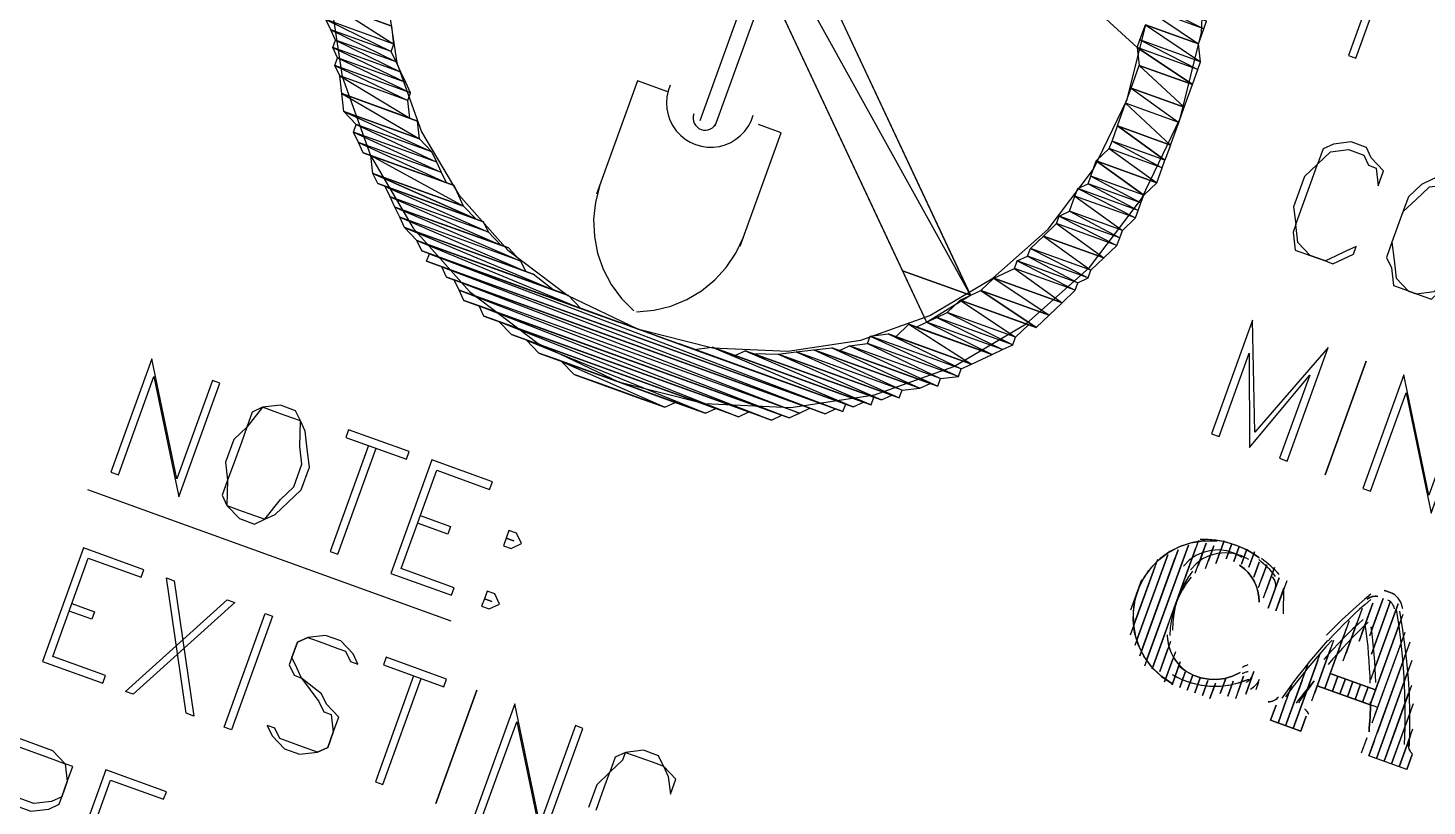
# Model space of a CAD drawing. Header units: feet. Extents: x 2484883 to 2491360, y 414166 to 419420.
# Drawn here: x 2484984.3 to 2485180.9, y 416231.9 to 416341.3 of the extents above; entities that cross this region are included whole.
import ezdxf

# ---------------------------------------------------------------- set-up
doc = ezdxf.new("R2010")
doc.units = ezdxf.units.FT
doc.layers.add('SITE_BASE', color=8, linetype='Continuous')

msp = doc.modelspace()

# ---------------------------------------------------------------- linework, layer by layer
at = {"layer": 'SITE_BASE'}
for p, q in [((2484992.61, 416276.45), (2485043.67, 416257.99)), ((2485146.87, 416263.98), (2485148.79, 416269.3)), ((2485143, 416266.58), (2485139.15, 416255.95)), ((2485140.89, 416254.11), (2485145.51, 416266.88)), ((2485156.91, 416265.16), (2485157.3, 416266.22)), ((2485158.95, 416260.81), (2485160.11, 416264.01)), ((2485139.24, 416259.52), (2485140.78, 416263.78)), ((2485160.69, 416258.98), (2485160.78, 416262.56)), ((2485167.67, 416251.65), (2485169.97, 416258.03)), ((2485169.5, 416253.39), (2485171.42, 416258.71)), ((2485169.88, 416254.46), (2485171.81, 416259.77)), ((2485172.98, 416249.73), (2485176.45, 416259.3)), ((2485144.17, 416256.53), (2485142.25, 416251.22)), ((2485169.11, 416252.33), (2485171.04, 416257.65)), ((2485173.57, 416244.7), (2485177.8, 416256.4)), ((2485173.19, 416243.64), (2485177.42, 416255.34)), ((2485178.48, 416254.96), (2485173.87, 416242.19)), ((2485173.78, 416238.61), (2485178.78, 416252.44)), ((2485145.83, 416251.13), (2485145.06, 416249)), ((2485164.09, 416251.74), (2485161.01, 416243.23)), ((2485152.21, 416248.82), (2485151.82, 416247.75)), ((2485156.85, 416248.34), (2485157.23, 416249.41)), ((2485159.95, 416243.61), (2485161.87, 416248.93)), ((2485173.96, 416245.77), (2485165.45, 416248.84)), ((2485178.69, 416248.87), (2485174.84, 416238.23)), ((2485175.91, 416237.85), (2485178.98, 416246.36)), ((2485163.14, 416242.46), (2485158.89, 416244)), ((2485172.42, 416241.51), (2485171.65, 416239.38)), ((2485178.03, 416237.08), (2485172.71, 416239))]:
    msp.add_line(p, q, dxfattribs=at)
for points in [[(2485074.63, 416393.54), (2485116.74, 416303.74), (2485107.17, 416307.2), (2485110.56, 416299.96), (2485116.74, 416303.74), (2485065.06, 416397), (2485110.56, 416299.96), (2485116.74, 416303.74), (2485071.92, 416399.33)], [(2485065.06, 416397), (2485107.17, 416307.2), (2485116.74, 416303.74), (2485065.06, 416397)], [(2485080.84, 416327.54), (2485098.15, 416375.41), (2485099.69, 416379.67)], [(2485078.72, 416328.31), (2485096.02, 416376.18), (2485098.15, 416375.41)], [(2485109.85, 416371.18), (2485141.2, 416351.43), (2485150.39, 416346.9), (2485141.88, 416349.98), (2485149.62, 416344.77), (2485141.11, 416347.85), (2485149.23, 416343.71), (2485141.79, 416346.4), (2485149.91, 416342.26), (2485141.4, 416345.34), (2485149.53, 416341.2), (2485141.02, 416344.28), (2485148.76, 416339.07), (2485141.31, 416341.76), (2485149.05, 416336.56), (2485140.54, 416339.64), (2485148.67, 416335.5), (2485140.16, 416338.57), (2485107.63, 416368.37)], [(2485146.17, 416328.58), (2485149.21, 416340.69), (2485149.77, 416352.79)], [(2485183.04, 416350.73), (2485175.6, 416353.42), (2485169.83, 416337.47), (2485170.89, 416337.08), (2485176.28, 416351.97), (2485182.66, 416349.67), (2485183.04, 416350.73)], [(2485034.53, 416346.71), (2485036.08, 416336.44), (2485039.55, 416326.73), (2485044.8, 416317.86), (2485051.7, 416310.1), (2485060.12, 416303.72), (2485069.93, 416299.02), (2485080.48, 416296.36), (2485091.03, 416295.88), (2485101.3, 416297.43), (2485111.01, 416300.9), (2485119.88, 416306.14), (2485127.64, 416313.04), (2485134.01, 416321.46), (2485138.72, 416331.27)], [(2485035.4, 416341.57), (2485025.82, 416345.03), (2485026.89, 416344.65), (2485035.4, 416341.57), (2485025.82, 416345.03), (2485035.4, 416341.57), (2485026.89, 416344.65), (2485035.69, 416339.06), (2485035.4, 416341.57)], [(2485026.89, 416344.65), (2485035.69, 416339.06), (2485026.12, 416342.52), (2485026.89, 416344.65)], [(2485026.62, 416346.29), (2485028.4, 416334.51), (2485032.38, 416323.37), (2485038.4, 416313.19), (2485046.32, 416304.28), (2485055.98, 416296.97), (2485067.24, 416291.57), (2485079.34, 416288.52), (2485091.45, 416287.97), (2485103.23, 416289.75), (2485114.37, 416293.73), (2485124.55, 416299.75), (2485133.45, 416307.66), (2485140.77, 416317.32), (2485146.17, 416328.58)], [(2485141.4, 416345.34), (2485149.53, 416341.2), (2485149.91, 416342.26)], [(2485035.69, 416339.06), (2485026.12, 416342.52), (2485035.31, 416337.99), (2485035.69, 416339.06)], [(2485026.12, 416342.52), (2485035.31, 416337.99), (2485026.8, 416341.07), (2485026.12, 416342.52)], [(2485141.02, 416344.28), (2485148.76, 416339.07), (2485149.53, 416341.2), (2485141.02, 416344.28)], [(2485035.31, 416337.99), (2485026.8, 416341.07), (2485035.99, 416336.55), (2485035.31, 416337.99)], [(2485026.8, 416341.07), (2485035.99, 416336.55), (2485027.48, 416339.62), (2485026.8, 416341.07)], [(2485138.72, 416331.27), (2485141.38, 416341.83)], [(2485140.16, 416338.57), (2485140.45, 416336.06), (2485147.9, 416333.37), (2485140.16, 416338.57), (2485147.9, 416333.37), (2485148.67, 416335.5), (2485140.16, 416338.57), (2485140.54, 416339.64), (2485148.67, 416335.5), (2485149.05, 416336.56), (2485140.54, 416339.64), (2485141.31, 416341.76), (2485149.05, 416336.56), (2485148.76, 416339.07), (2485141.31, 416341.76), (2485148.76, 416339.07), (2485141.31, 416341.76), (2485148.76, 416339.07), (2485141.31, 416341.76)], [(2485027.48, 416339.62), (2485036.67, 416335.1), (2485027.09, 416338.56), (2485027.48, 416339.62)], [(2485036.67, 416335.1), (2485027.09, 416338.56), (2485037.35, 416333.65), (2485036.67, 416335.1)], [(2485027.09, 416338.56), (2485037.35, 416333.65), (2485027.77, 416337.11), (2485027.09, 416338.56)], [(2485035.99, 416336.55), (2485027.48, 416339.62), (2485036.67, 416335.1), (2485035.99, 416336.55)], [(2485027.77, 416337.11), (2485038.02, 416332.2), (2485027.39, 416336.05), (2485027.77, 416337.11)], [(2485037.35, 416333.65), (2485027.77, 416337.11), (2485038.02, 416332.2), (2485037.35, 416333.65)], [(2485038.02, 416332.2), (2485027.39, 416336.05), (2485037.64, 416331.14), (2485038.02, 416332.2)], [(2485027.39, 416336.05), (2485037.64, 416331.14), (2485028.07, 416334.6), (2485027.39, 416336.05)], [(2485037.64, 416331.14), (2485028.07, 416334.6), (2485037.93, 416328.62), (2485037.64, 416331.14)], [(2485028.07, 416334.6), (2485037.93, 416328.62), (2485028.36, 416332.09), (2485028.07, 416334.6)], [(2485140.45, 416336.06), (2485146.75, 416330.18), (2485139.3, 416332.87), (2485140.45, 416336.06)], [(2485147.9, 416333.37), (2485140.45, 416336.06), (2485147.9, 416333.37), (2485140.45, 416336.06), (2485147.9, 416333.37), (2485140.45, 416336.06), (2485146.75, 416330.18), (2485147.9, 416333.37)], [(2485074.17, 416332.36), (2485069.91, 416333.9), (2485064.14, 416317.95)], [(2485074.51, 416333.27), (2485074.22, 416332.46), (2485074.05, 416331.63), (2485073.99, 416330.79), (2485074.04, 416329.95), (2485074.21, 416329.13), (2485074.49, 416328.34), (2485074.87, 416327.58), (2485075.37, 416326.87), (2485075.95, 416326.24), (2485076.61, 416325.71), (2485077.33, 416325.27), (2485078.09, 416324.93), (2485078.9, 416324.7), (2485079.73, 416324.58), (2485080.58, 416324.57), (2485081.43, 416324.68), (2485082.26, 416324.91), (2485083.04, 416325.24), (2485083.76, 416325.67), (2485084.42, 416326.2), (2485084.99, 416326.8), (2485085.49, 416327.49), (2485085.89, 416328.23), (2485086.18, 416329.04)], [(2485139.3, 416332.87), (2485145.98, 416328.05), (2485138.53, 416330.74), (2485139.3, 416332.87)], [(2485146.75, 416330.18), (2485139.3, 416332.87), (2485146.75, 416330.18), (2485139.3, 416332.87), (2485146.75, 416330.18), (2485139.3, 416332.87), (2485145.98, 416328.05), (2485146.75, 416330.18)], [(2485039, 416328.24), (2485028.36, 416332.09), (2485039, 416328.24), (2485028.36, 416332.09), (2485037.93, 416328.62), (2485039, 416328.24), (2485028.36, 416332.09), (2485039.29, 416325.73), (2485039, 416328.24)], [(2485028.36, 416332.09), (2485039.29, 416325.73), (2485028.66, 416329.57), (2485028.36, 416332.09)], [(2485138.53, 416330.74), (2485144.82, 416324.86), (2485137.38, 416327.55), (2485138.53, 416330.74)], [(2485145.98, 416328.05), (2485138.53, 416330.74), (2485144.82, 416324.86), (2485145.98, 416328.05)], [(2485039.29, 416325.73), (2485028.66, 416329.57), (2485039.29, 416325.73), (2485028.66, 416329.57), (2485039.29, 416325.73), (2485028.66, 416329.57), (2485041.04, 416323.89), (2485039.29, 416325.73)], [(2485028.66, 416329.57), (2485041.04, 416323.89), (2485030.4, 416327.74), (2485028.66, 416329.57)], [(2485077.84, 416329.23), (2485077.76, 416328.9), (2485077.75, 416328.56), (2485077.79, 416328.24), (2485077.9, 416327.93), (2485078.07, 416327.65), (2485078.29, 416327.41), (2485078.55, 416327.21), (2485078.86, 416327.06), (2485079.2, 416326.97), (2485079.53, 416326.96), (2485079.85, 416327.01), (2485080.16, 416327.12), (2485080.44, 416327.28), (2485080.69, 416327.5), (2485080.89, 416327.77), (2485081.04, 416328.08)], [(2485030.4, 416327.74), (2485041.71, 416322.45), (2485030.01, 416326.68), (2485030.4, 416327.74)], [(2485041.04, 416323.89), (2485030.4, 416327.74), (2485041.71, 416322.45), (2485041.04, 416323.89)], [(2485084.35, 416310.64), (2485090.12, 416326.59), (2485086.93, 416327.75)], [(2485137.38, 416327.55), (2485144.82, 416324.86), (2485137.38, 416327.55), (2485144.82, 416324.86), (2485137.38, 416327.55), (2485144.82, 416324.86), (2485144.05, 416322.73), (2485137.38, 416327.55), (2485144.05, 416322.73), (2485136.61, 416325.42), (2485137.38, 416327.55)], [(2485041.71, 416322.45), (2485030.01, 416326.68), (2485042.39, 416321), (2485041.71, 416322.45)], [(2485030.01, 416326.68), (2485042.39, 416321), (2485030.69, 416325.23), (2485030.01, 416326.68)], [(2485042.39, 416321), (2485030.69, 416325.23), (2485043.07, 416319.55), (2485042.39, 416321)], [(2485030.69, 416325.23), (2485043.07, 416319.55), (2485031.37, 416323.78), (2485030.69, 416325.23)], [(2485136.61, 416325.42), (2485143.67, 416321.67), (2485136.22, 416324.36), (2485136.61, 416325.42)], [(2485144.05, 416322.73), (2485136.61, 416325.42), (2485143.67, 416321.67), (2485144.05, 416322.73)], [(2485170.94, 416310.6), (2485169.49, 416309.92), (2485168.04, 416309.25), (2485166.6, 416308.57), (2485164.47, 416309.34), (2485162.72, 416311.17), (2485162.43, 416313.68), (2485163.2, 416315.81), (2485164.74, 416320.06), (2485165.51, 416322.19), (2485167.34, 416323.93), (2485169.85, 416324.23), (2485171.98, 416323.46), (2485172.66, 416322.01), (2485173.72, 416321.63), (2485174.02, 416319.11), (2485174.79, 416321.24), (2485173.04, 416323.07), (2485172.36, 416324.52), (2485170.24, 416325.29), (2485167.72, 416325), (2485166.28, 416324.32), (2485165.51, 416322.19), (2485163.67, 416320.45), (2485162.14, 416316.19), (2485162.43, 416313.68), (2485162.05, 416312.62), (2485162.34, 416310.1), (2485164.47, 416309.34), (2485166.6, 416308.57), (2485167.66, 416308.18), (2485170.56, 416309.54), (2485170.94, 416310.6)], [(2485043.07, 416319.55), (2485031.37, 416323.78), (2485044.14, 416319.17), (2485043.07, 416319.55)], [(2485031.37, 416323.78), (2485044.14, 416319.17), (2485032.44, 416323.4), (2485031.37, 416323.78)], [(2485044.14, 416319.17), (2485032.44, 416323.4), (2485045.49, 416316.27), (2485044.14, 416319.17)], [(2485032.44, 416323.4), (2485045.49, 416316.27), (2485032.73, 416320.88), (2485032.44, 416323.4)], [(2485136.22, 416324.36), (2485142.9, 416319.54), (2485134.39, 416322.62), (2485136.22, 416324.36)], [(2485143.67, 416321.67), (2485136.22, 416324.36), (2485142.9, 416319.54), (2485143.67, 416321.67)], [(2485032.73, 416320.88), (2485045.49, 416316.27), (2485032.73, 416320.88), (2485045.49, 416316.27), (2485032.73, 416320.88), (2485045.49, 416316.27), (2485047.24, 416314.44), (2485032.73, 416320.88), (2485047.24, 416314.44), (2485033.41, 416319.44), (2485032.73, 416320.88)], [(2485134.39, 416322.62), (2485142.9, 416319.54), (2485134.39, 416322.62), (2485142.9, 416319.54), (2485134.39, 416322.62), (2485142.9, 416319.54), (2485141.07, 416317.8), (2485134.39, 416322.62), (2485141.07, 416317.8), (2485133.62, 416320.49), (2485134.39, 416322.62)], [(2485047.24, 416314.44), (2485033.41, 416319.44), (2485048.3, 416314.05), (2485047.24, 416314.44)], [(2485033.41, 416319.44), (2485048.3, 416314.05), (2485034.47, 416319.05), (2485033.41, 416319.44)], [(2485048.3, 416314.05), (2485034.47, 416319.05), (2485048.98, 416312.6), (2485048.3, 416314.05)], [(2485034.47, 416319.05), (2485048.98, 416312.6), (2485035.15, 416317.6), (2485034.47, 416319.05)], [(2485064.61, 416319.24), (2485064, 416316.85), (2485063.75, 416314.43), (2485063.86, 416312.02), (2485064.32, 416309.67), (2485065.11, 416307.41), (2485066.23, 416305.27), (2485067.67, 416303.31), (2485069.42, 416301.56)], [(2485133.24, 416319.43), (2485140.3, 416315.67), (2485131.79, 416318.75), (2485133.24, 416319.43)], [(2485133.62, 416320.49), (2485140.68, 416316.73), (2485133.24, 416319.43), (2485133.62, 416320.49)], [(2485140.68, 416316.73), (2485133.24, 416319.43), (2485140.3, 416315.67), (2485140.68, 416316.73)], [(2485141.07, 416317.8), (2485133.62, 416320.49), (2485140.68, 416316.73), (2485141.07, 416317.8)], [(2485183, 416320.68), (2485181.55, 416320), (2485180.1, 416319.32), (2485178.27, 416317.58), (2485177.5, 416315.45), (2485175.96, 416311.19), (2485175.2, 416309.07), (2485175.87, 416307.62), (2485176.17, 416305.11), (2485177.23, 416304.72), (2485180.42, 416303.57), (2485181.49, 416303.18), (2485183.32, 416304.93), (2485184.77, 416305.6), (2485186.6, 416307.35), (2485188.14, 416311.6), (2485187.85, 416314.11), (2485187.55, 416316.63), (2485186.87, 416318.07), (2485186.19, 416319.52), (2485183, 416320.68)], [(2485183.68, 416319.23), (2485181.17, 416318.93), (2485179.34, 416317.19), (2485177.5, 416315.45), (2485175.96, 416311.19), (2485176.26, 416308.68), (2485176.55, 416306.17), (2485178.3, 416304.34), (2485179.36, 416303.95), (2485181.87, 416304.25), (2485183.71, 416305.99), (2485185.54, 416307.73), (2485187.08, 416311.99), (2485186.78, 416314.5), (2485186.49, 416317.01), (2485184.74, 416318.84), (2485183.68, 416319.23)], [(2485048.98, 416312.6), (2485035.15, 416317.6), (2485050.72, 416310.77), (2485048.98, 416312.6)], [(2485035.15, 416317.6), (2485050.72, 416310.77), (2485035.83, 416316.15), (2485035.15, 416317.6)], [(2485131.4, 416317.68), (2485138.08, 416312.86), (2485130.63, 416315.55), (2485131.4, 416317.68)], [(2485131.79, 416318.75), (2485139.91, 416314.61), (2485131.4, 416317.68), (2485131.79, 416318.75)], [(2485139.91, 416314.61), (2485131.4, 416317.68), (2485138.08, 416312.86), (2485139.91, 416314.61)], [(2485140.3, 416315.67), (2485131.79, 416318.75), (2485139.91, 416314.61), (2485140.3, 416315.67)], [(2485051.79, 416310.39), (2485035.83, 416316.15), (2485051.79, 416310.39), (2485035.83, 416316.15), (2485050.72, 416310.77), (2485051.79, 416310.39), (2485035.83, 416316.15), (2485053.53, 416308.55), (2485051.79, 416310.39)], [(2485035.83, 416316.15), (2485053.53, 416308.55), (2485036.51, 416314.71), (2485035.83, 416316.15)], [(2485130.63, 416315.55), (2485137.69, 416311.8), (2485129.19, 416314.88), (2485130.63, 416315.55)], [(2485138.08, 416312.86), (2485130.63, 416315.55), (2485137.69, 416311.8), (2485138.08, 416312.86)], [(2485053.53, 416308.55), (2485036.51, 416314.71), (2485054.21, 416307.1), (2485053.53, 416308.55)], [(2485036.51, 416314.71), (2485054.21, 416307.1), (2485037.19, 416313.26), (2485036.51, 416314.71)], [(2485055.27, 416306.72), (2485037.19, 416313.26), (2485055.27, 416306.72), (2485037.19, 416313.26), (2485054.21, 416307.1), (2485055.27, 416306.72), (2485037.19, 416313.26), (2485058.08, 416304.5), (2485055.27, 416306.72)], [(2485037.19, 416313.26), (2485058.08, 416304.5), (2485038.93, 416311.42), (2485037.19, 416313.26)], [(2485128.8, 416313.81), (2485135.48, 416308.99), (2485126.97, 416312.07), (2485128.8, 416313.81)], [(2485129.19, 416314.88), (2485137.31, 416310.74), (2485128.8, 416313.81), (2485129.19, 416314.88)], [(2485137.31, 416310.74), (2485128.8, 416313.81), (2485135.48, 416308.99), (2485137.31, 416310.74)], [(2485137.69, 416311.8), (2485129.19, 416314.88), (2485137.31, 416310.74), (2485137.69, 416311.8)], [(2485059.14, 416304.12), (2485038.93, 416311.42), (2485059.14, 416304.12), (2485038.93, 416311.42), (2485058.08, 416304.5), (2485059.14, 416304.12), (2485038.93, 416311.42), (2485060.21, 416303.73), (2485038.93, 416311.42), (2485060.21, 416303.73), (2485059.14, 416304.12)], [(2485060.21, 416303.73), (2485038.93, 416311.42), (2485061.95, 416301.9), (2485060.21, 416303.73)], [(2485038.93, 416311.42), (2485061.95, 416301.9), (2485039.61, 416309.98), (2485038.93, 416311.42)], [(2485069.8, 416301.41), (2485072.26, 416301.64), (2485074.62, 416302.23), (2485076.85, 416303.15), (2485078.91, 416304.37), (2485080.77, 416305.89), (2485082.39, 416307.66), (2485083.75, 416309.68), (2485084.81, 416311.92)], [(2485126.97, 416312.07), (2485133.64, 416307.25), (2485125.14, 416310.33), (2485126.97, 416312.07)], [(2485135.48, 416308.99), (2485126.97, 416312.07), (2485135.48, 416308.99), (2485126.97, 416312.07), (2485135.48, 416308.99), (2485126.97, 416312.07), (2485133.64, 416307.25), (2485135.48, 416308.99)], [(2485061.95, 416301.9), (2485039.61, 416309.98), (2485065.14, 416300.75), (2485061.95, 416301.9)], [(2485039.61, 416309.98), (2485065.14, 416300.75), (2485040.68, 416309.59), (2485039.61, 416309.98)], [(2485040.68, 416309.59), (2485098.79, 416287.38), (2485040.29, 416308.53), (2485040.68, 416309.59)], [(2485067.27, 416299.98), (2485040.68, 416309.59), (2485067.27, 416299.98), (2485040.68, 416309.59), (2485065.14, 416300.75), (2485067.27, 416299.98), (2485040.68, 416309.59), (2485070.46, 416298.82), (2485099.18, 416288.44), (2485072.59, 416298.05), (2485099.18, 416288.44), (2485072.59, 416298.05), (2485070.46, 416298.82), (2485040.68, 416309.59), (2485070.46, 416298.82), (2485067.27, 416299.98)], [(2485099.18, 416288.44), (2485040.68, 416309.59), (2485098.79, 416287.38), (2485099.18, 416288.44)], [(2485124.75, 416309.26), (2485131.81, 416305.51), (2485123.3, 416308.58), (2485124.75, 416309.26)], [(2485125.14, 416310.33), (2485133.26, 416306.19), (2485124.75, 416309.26), (2485125.14, 416310.33)], [(2485133.26, 416306.19), (2485124.75, 416309.26), (2485131.81, 416305.51), (2485133.26, 416306.19)], [(2485133.64, 416307.25), (2485125.14, 416310.33), (2485133.26, 416306.19), (2485133.64, 416307.25)], [(2485098.79, 416287.38), (2485040.29, 416308.53), (2485097.73, 416287.76), (2485098.79, 416287.38)], [(2485040.29, 416308.53), (2485097.73, 416287.76), (2485042.42, 416307.76), (2485040.29, 416308.53)], [(2485097.73, 416287.76), (2485042.42, 416307.76), (2485096.28, 416287.08), (2485097.73, 416287.76)], [(2485042.42, 416307.76), (2485096.28, 416287.08), (2485043.1, 416306.31), (2485042.42, 416307.76)], [(2485122.92, 416307.52), (2485129.59, 416302.7), (2485120.02, 416306.16), (2485122.92, 416307.52)], [(2485123.3, 416308.58), (2485131.43, 416304.44), (2485122.92, 416307.52), (2485123.3, 416308.58)], [(2485131.43, 416304.44), (2485122.92, 416307.52), (2485129.59, 416302.7), (2485131.43, 416304.44)], [(2485131.81, 416305.51), (2485123.3, 416308.58), (2485131.43, 416304.44), (2485131.81, 416305.51)], [(2485096.28, 416287.08), (2485043.1, 416306.31), (2485094.16, 416287.85), (2485096.28, 416287.08)], [(2485043.1, 416306.31), (2485094.16, 416287.85), (2485044.16, 416305.93), (2485043.1, 416306.31)], [(2485094.16, 416287.85), (2485044.16, 416305.93), (2485092.71, 416287.17), (2485094.16, 416287.85)], [(2485044.16, 416305.93), (2485092.71, 416287.17), (2485044.84, 416304.48), (2485044.16, 416305.93)], [(2485120.02, 416306.16), (2485127.76, 416300.96), (2485118.19, 416304.42), (2485120.02, 416306.16)], [(2485129.59, 416302.7), (2485120.02, 416306.16), (2485129.59, 416302.7), (2485120.02, 416306.16), (2485129.59, 416302.7), (2485120.02, 416306.16), (2485127.76, 416300.96), (2485129.59, 416302.7)], [(2485092.71, 416287.17), (2485044.84, 416304.48), (2485091.26, 416286.49), (2485092.71, 416287.17)], [(2485044.84, 416304.48), (2485091.26, 416286.49), (2485045.52, 416303.03), (2485044.84, 416304.48)], [(2485118.19, 416304.42), (2485127.76, 416300.96), (2485118.19, 416304.42), (2485127.76, 416300.96), (2485118.19, 416304.42), (2485127.76, 416300.96), (2485125.93, 416299.21), (2485118.19, 416304.42), (2485125.93, 416299.21), (2485115.29, 416303.06), (2485118.19, 416304.42)], [(2485091.26, 416286.49), (2485045.52, 416303.03), (2485090.2, 416286.88), (2485091.26, 416286.49)], [(2485045.52, 416303.03), (2485090.2, 416286.88), (2485047.65, 416302.26), (2485045.52, 416303.03)], [(2485090.2, 416286.88), (2485047.65, 416302.26), (2485088.75, 416286.2), (2485090.2, 416286.88)], [(2485047.65, 416302.26), (2485088.75, 416286.2), (2485048.33, 416300.81), (2485047.65, 416302.26)], [(2485113.46, 416301.32), (2485122.65, 416296.79), (2485112.01, 416300.64), (2485113.46, 416301.32)], [(2485115.29, 416303.06), (2485123.03, 416297.86), (2485113.46, 416301.32), (2485115.29, 416303.06)], [(2485123.03, 416297.86), (2485113.46, 416301.32), (2485122.65, 416296.79), (2485123.03, 416297.86)], [(2485124.86, 416299.6), (2485115.29, 416303.06), (2485124.86, 416299.6), (2485115.29, 416303.06), (2485125.93, 416299.21), (2485124.86, 416299.6), (2485115.29, 416303.06), (2485123.03, 416297.86), (2485124.86, 416299.6)], [(2485088.75, 416286.2), (2485048.33, 416300.81), (2485086.62, 416286.97), (2485088.75, 416286.2)], [(2485048.33, 416300.81), (2485086.62, 416286.97), (2485049.39, 416300.43), (2485048.33, 416300.81)], [(2485086.62, 416286.97), (2485049.39, 416300.43), (2485085.56, 416287.35), (2485086.62, 416286.97)], [(2485049.39, 416300.43), (2485085.56, 416287.35), (2485050.45, 416300.04), (2485049.39, 416300.43)], [(2485085.56, 416287.35), (2485050.45, 416300.04), (2485084.11, 416286.67), (2485085.56, 416287.35)], [(2485050.45, 416300.04), (2485084.11, 416286.67), (2485052.2, 416298.21), (2485050.45, 416300.04)], [(2485108.05, 416299.67), (2485116.85, 416294.08), (2485106.22, 416297.92), (2485108.05, 416299.67)], [(2485119.75, 416295.43), (2485109.11, 416299.28), (2485108.05, 416299.67), (2485119.75, 416295.43), (2485109.11, 416299.28), (2485119.75, 416295.43), (2485108.05, 416299.67), (2485116.85, 416294.08), (2485119.75, 416295.43)], [(2485110.56, 416299.96), (2485119.75, 416295.43), (2485109.11, 416299.28), (2485110.56, 416299.96)], [(2485112.01, 416300.64), (2485121.2, 416296.11), (2485110.56, 416299.96), (2485112.01, 416300.64)], [(2485121.2, 416296.11), (2485110.56, 416299.96), (2485119.75, 416295.43), (2485121.2, 416296.11)], [(2485122.65, 416296.79), (2485112.01, 416300.64), (2485121.2, 416296.11), (2485122.65, 416296.79)], [(2485167, 416296.39), (2485156.69, 416284.49), (2485156.37, 416300.24), (2485150.6, 416284.28), (2485151.66, 416283.9), (2485155.89, 416295.6), (2485155.92, 416282.36), (2485164.4, 416292.52), (2485160.17, 416280.82), (2485161.24, 416280.44), (2485167, 416296.39)], [(2485084.11, 416286.67), (2485052.2, 416298.21), (2485083.04, 416287.06), (2485084.11, 416286.67)], [(2485052.2, 416298.21), (2485083.04, 416287.06), (2485053.26, 416297.83), (2485052.2, 416298.21)], [(2485083.04, 416287.06), (2485053.26, 416297.83), (2485080.92, 416287.83), (2485083.04, 416287.06)], [(2485053.26, 416297.83), (2485080.92, 416287.83), (2485054.32, 416297.44), (2485053.26, 416297.83)], [(2485080.92, 416287.83), (2485054.32, 416297.44), (2485079.47, 416287.15), (2485080.92, 416287.83)], [(2485054.32, 416297.44), (2485079.47, 416287.15), (2485056.07, 416295.61), (2485054.32, 416297.44)], [(2485075.78, 416296.9), (2485099.18, 416288.44), (2485072.59, 416298.05), (2485075.78, 416296.9)], [(2485102.64, 416298.01), (2485115.02, 416292.33), (2485102.26, 416296.95), (2485102.64, 416298.01)], [(2485105.15, 416298.31), (2485115.41, 416293.4), (2485102.64, 416298.01), (2485105.15, 416298.31)], [(2485115.41, 416293.4), (2485102.64, 416298.01), (2485115.02, 416292.33), (2485115.41, 416293.4)], [(2485116.85, 416294.08), (2485106.22, 416297.92), (2485105.15, 416298.31), (2485116.85, 416294.08), (2485106.22, 416297.92), (2485116.85, 416294.08), (2485105.15, 416298.31), (2485115.41, 416293.4), (2485116.85, 416294.08)], [(2485079.47, 416287.15), (2485056.07, 416295.61), (2485078.4, 416287.53), (2485079.47, 416287.15)], [(2485056.07, 416295.61), (2485078.4, 416287.53), (2485057.13, 416295.22), (2485056.07, 416295.61)], [(2485100.24, 416288.05), (2485077.91, 416296.13), (2485100.24, 416288.05), (2485077.91, 416296.13), (2485076.84, 416296.52), (2485100.24, 416288.05), (2485076.84, 416296.52), (2485075.78, 416296.9), (2485100.24, 416288.05), (2485076.84, 416296.52), (2485100.24, 416288.05), (2485075.78, 416296.9), (2485099.18, 416288.44), (2485100.24, 416288.05)], [(2485080.42, 416296.43), (2485100.24, 416288.05), (2485077.91, 416296.13), (2485080.42, 416296.43)], [(2485083.61, 416295.27), (2485101.69, 416288.73), (2485080.42, 416296.43), (2485083.61, 416295.27)], [(2485101.69, 416288.73), (2485080.42, 416296.43), (2485100.24, 416288.05), (2485101.69, 416288.73)], [(2485085.06, 416295.95), (2485102.76, 416288.35), (2485083.61, 416295.27), (2485085.06, 416295.95)], [(2485102.76, 416288.35), (2485083.61, 416295.27), (2485101.69, 416288.73), (2485102.76, 416288.35)], [(2485086.12, 416295.57), (2485103.14, 416289.41), (2485085.06, 416295.95), (2485086.12, 416295.57)], [(2485103.14, 416289.41), (2485085.06, 416295.95), (2485102.76, 416288.35), (2485103.14, 416289.41)], [(2485089.7, 416295.48), (2485104.2, 416289.03), (2485086.12, 416295.57), (2485089.7, 416295.48)], [(2485104.2, 416289.03), (2485086.12, 416295.57), (2485103.14, 416289.41), (2485104.2, 416289.03)], [(2485092.21, 416295.77), (2485106.72, 416289.32), (2485089.7, 416295.48), (2485092.21, 416295.77)], [(2485105.65, 416289.71), (2485089.7, 416295.48), (2485105.65, 416289.71), (2485089.7, 416295.48), (2485106.72, 416289.32), (2485105.65, 416289.71), (2485089.7, 416295.48), (2485104.2, 416289.03), (2485105.65, 416289.71)], [(2485094.72, 416296.07), (2485107.1, 416290.39), (2485092.21, 416295.77), (2485094.72, 416296.07)], [(2485107.1, 416290.39), (2485092.21, 416295.77), (2485106.72, 416289.32), (2485107.1, 416290.39)], [(2485097.23, 416296.36), (2485109.61, 416290.68), (2485094.72, 416296.07), (2485097.23, 416296.36)], [(2485109.61, 416290.68), (2485094.72, 416296.07), (2485109.61, 416290.68), (2485094.72, 416296.07), (2485109.61, 416290.68), (2485094.72, 416296.07), (2485107.1, 416290.39), (2485109.61, 416290.68)], [(2485098.3, 416295.98), (2485111.06, 416291.36), (2485097.23, 416296.36), (2485098.3, 416295.98)], [(2485111.06, 416291.36), (2485097.23, 416296.36), (2485109.61, 416290.68), (2485111.06, 416291.36)], [(2485099.74, 416296.65), (2485112.12, 416290.98), (2485098.3, 416295.98), (2485099.74, 416296.65)], [(2485112.12, 416290.98), (2485098.3, 416295.98), (2485111.06, 416291.36), (2485112.12, 416290.98)], [(2485102.26, 416296.95), (2485112.51, 416292.04), (2485099.74, 416296.65), (2485102.26, 416296.95)], [(2485112.51, 416292.04), (2485099.74, 416296.65), (2485112.12, 416290.98), (2485112.51, 416292.04)], [(2485115.02, 416292.33), (2485102.26, 416296.95), (2485112.51, 416292.04), (2485115.02, 416292.33)], [(2485005.47, 416275.41), (2485011.23, 416291.37), (2485010.17, 416291.75), (2485005.17, 416277.93), (2485001.66, 416294.83), (2484995.89, 416278.88), (2484996.96, 416278.49), (2485001.96, 416292.32), (2485005.47, 416275.41)], [(2485078.4, 416287.53), (2485057.13, 416295.22), (2485076.28, 416288.3), (2485078.4, 416287.53)], [(2485057.13, 416295.22), (2485076.28, 416288.3), (2485058.19, 416294.84), (2485057.13, 416295.22)], [(2485076.28, 416288.3), (2485058.19, 416294.84), (2485075.21, 416288.68), (2485076.28, 416288.3)], [(2485058.19, 416294.84), (2485075.21, 416288.68), (2485059.26, 416294.45), (2485058.19, 416294.84)], [(2485075.21, 416288.68), (2485059.26, 416294.45), (2485073.77, 416288.01), (2485075.21, 416288.68)], [(2485059.26, 416294.45), (2485073.77, 416288.01), (2485061, 416292.62), (2485059.26, 416294.45)], [(2485166.55, 416278.51), (2485172.32, 416294.47), (2485166.55, 416278.51)], [(2485073.77, 416288.01), (2485061, 416292.62), (2485071.64, 416288.77), (2485073.77, 416288.01)], [(2485061, 416292.62), (2485071.64, 416288.77), (2485062.06, 416292.24), (2485061, 416292.62)], [(2485071.64, 416288.77), (2485062.06, 416292.24), (2485070.57, 416289.16), (2485071.64, 416288.77)], [(2485062.06, 416292.24), (2485070.57, 416289.16), (2485064.19, 416291.47), (2485062.06, 416292.24)], [(2485064.19, 416291.47), (2485065.26, 416291.08), (2485068.45, 416289.93), (2485064.19, 416291.47), (2485070.57, 416289.16), (2485068.45, 416289.93), (2485065.26, 416291.08), (2485067.38, 416290.31), (2485068.45, 416289.93), (2485064.19, 416291.47)], [(2485181.45, 416273.13), (2485187.21, 416289.08), (2485186.15, 416289.47), (2485181.15, 416275.64), (2485177.64, 416292.55), (2485171.87, 416276.59), (2485172.94, 416276.2), (2485177.94, 416290.03), (2485181.45, 416273.13)], [(2485019.74, 416288.29), (2485017.23, 416288), (2485015.78, 416287.32), (2485015.01, 416285.19), (2485013.18, 416283.45), (2485012.03, 416280.26), (2485012.32, 416277.75), (2485011.55, 416275.62), (2485012.23, 416274.17), (2485013.98, 416272.34), (2485016.1, 416271.57), (2485017.55, 416272.25), (2485019, 416272.93), (2485020.83, 416274.67), (2485022.67, 416276.41), (2485023.82, 416279.6), (2485023.52, 416282.12), (2485023.23, 416284.63), (2485022.55, 416286.08), (2485021.87, 416287.52), (2485019.74, 416288.29)], [(2485019.36, 416287.23), (2485017.23, 416288), (2485015.01, 416285.19), (2485014.25, 416283.06), (2485013.09, 416279.87), (2485012.32, 416277.75), (2485012.23, 416274.17), (2485014.36, 416273.4), (2485015.42, 416273.02), (2485017.55, 416272.25), (2485019.77, 416275.05), (2485021.6, 416276.8), (2485022.76, 416279.99), (2485022.46, 416282.5), (2485022.55, 416286.08), (2485020.42, 416286.84), (2485019.36, 416287.23)], [(2485037.44, 416280.69), (2485037.83, 416281.76), (2485029.32, 416284.83), (2485028.93, 416283.77), (2485037.44, 416280.69)], [(2485032.12, 416282.61), (2485026.74, 416267.72), (2485027.8, 416267.34), (2485033.19, 416282.23)], [(2485041.02, 416280.6), (2485035.25, 416264.65), (2485043.76, 416261.57), (2485044.14, 416262.63), (2485036.7, 416265.32), (2485041.7, 416279.15), (2485049.14, 416276.46), (2485049.53, 416277.52), (2485041.02, 416280.6)], [(2485039.39, 416272.77), (2485043.64, 416271.23), (2485043.26, 416270.17), (2485039.01, 416271.71)], [(2485051.86, 416270.67), (2485051.48, 416269.6), (2485051.09, 416268.54), (2485052.15, 416268.16), (2485053.6, 416268.83), (2485052.92, 416270.28), (2485051.86, 416270.67)], [(2484992.05, 416268.24), (2484986.28, 416252.28), (2484994.79, 416249.21), (2484995.17, 416250.27), (2484987.73, 416252.96), (2484992.73, 416266.79), (2485000.17, 416264.1), (2485000.56, 416265.16), (2484992.05, 416268.24)], [(2485051.48, 416269.6), (2485052.54, 416269.22), (2485051.48, 416269.6)], [(2485149.66, 416269.25), (2485147.92, 416269), (2485146.27, 416268.49), (2485144.74, 416267.72), (2485143.37, 416266.73), (2485142.16, 416265.53), (2485141.15, 416264.16), (2485140.37, 416262.62), (2485139.84, 416260.94), (2485139.58, 416259.19), (2485139.61, 416257.47), (2485139.92, 416255.79), (2485140.48, 416254.19), (2485141.28, 416252.69), (2485142.32, 416251.34), (2485143.58, 416250.15), (2485145.04, 416249.16), (2485143.46, 416250.24), (2485142.16, 416251.52), (2485141.1, 416252.99), (2485140.3, 416254.6), (2485139.79, 416256.33), (2485139.57, 416258.12), (2485139.66, 416259.95), (2485140.07, 416261.78), (2485140.79, 416263.51), (2485141.77, 416265.06), (2485142.99, 416266.4), (2485144.4, 416267.51), (2485145.98, 416268.36), (2485147.69, 416268.95), (2485149.5, 416269.24), (2485151.38, 416269.22)], [(2485145.89, 416267.94), (2485140.51, 416253.05), (2485145.89, 416267.94)], [(2485147.34, 416268.62), (2485141.57, 416252.66), (2485147.34, 416268.62), (2485141.19, 416251.6)], [(2485144.56, 416257.6), (2485142.25, 416251.22), (2485148.4, 416268.24), (2485146.48, 416262.92)], [(2485154.9, 416266.9), (2485153.86, 416267.46), (2485152.77, 416267.8), (2485151.65, 416267.94), (2485150.53, 416267.87), (2485149.44, 416267.6), (2485148.41, 416267.14), (2485147.47, 416266.49), (2485146.64, 416265.65)], [(2485148.31, 416264.66), (2485149.85, 416268.91), (2485148.7, 416265.72)], [(2485153.39, 416268.82), (2485152.31, 416269.11), (2485151.22, 416269.3), (2485150.11, 416269.39), (2485148.98, 416269.4)], [(2485149.76, 416265.34), (2485150.92, 416268.53), (2485150.15, 416266.4), (2485150.92, 416268.53)], [(2485157.19, 416266.92), (2485156.42, 416267.44), (2485155.63, 416267.89), (2485154.81, 416268.29), (2485153.96, 416268.63), (2485153.09, 416268.91), (2485152.21, 416269.13), (2485151.3, 416269.29), (2485150.39, 416269.38)], [(2485151.6, 416267.08), (2485152.36, 416269.21), (2485151.21, 416266.02), (2485151.98, 416268.15)], [(2485152.66, 416266.7), (2485153.43, 416268.82), (2485152.66, 416266.7), (2485153.43, 416268.82), (2485154.43, 416268.45), (2485155.44, 416267.99), (2485156.42, 416267.44), (2485157.34, 416266.81)], [(2485153.72, 416266.31), (2485154.49, 416268.44), (2485153.72, 416266.31), (2485154.49, 416268.44)], [(2485154.79, 416265.93), (2485155.56, 416268.06), (2485154.79, 416265.93)], [(2485140.21, 416255.56), (2485144.44, 416267.26), (2485139.83, 416254.5)], [(2485155.85, 416266.59), (2485154.8, 416267.12), (2485153.7, 416267.44), (2485152.58, 416267.55), (2485151.46, 416267.46), (2485150.38, 416267.17), (2485149.35, 416266.69), (2485148.43, 416266.01), (2485147.62, 416265.16)], [(2485157.3, 416260.59), (2485157.26, 416261.37), (2485157.12, 416262.13), (2485156.9, 416262.86), (2485156.58, 416263.55), (2485156.19, 416264.2), (2485155.72, 416264.8), (2485155.17, 416265.34), (2485154.55, 416265.81), (2485155.16, 416265.35), (2485155.71, 416264.81), (2485156.18, 416264.21), (2485156.58, 416263.56), (2485156.89, 416262.87), (2485157.12, 416262.14), (2485157.25, 416261.38), (2485157.3, 416260.61)], [(2485155.85, 416265.54), (2485156.62, 416267.67), (2485155.85, 416265.54), (2485156.62, 416267.67)], [(2485156.53, 416264.1), (2485157.3, 416266.22), (2485156.53, 416264.1)], [(2485157.21, 416262.65), (2485158.36, 416265.84), (2485157.59, 416263.71), (2485158.36, 416265.84)], [(2485159.61, 416264.22), (2485159.34, 416264.55), (2485159.06, 416264.86), (2485158.78, 416265.17), (2485158.48, 416265.47), (2485158.18, 416265.77), (2485157.87, 416266.05), (2485157.55, 416266.33), (2485157.23, 416266.59)], [(2485160.11, 416264.49), (2485159.83, 416264.8), (2485159.53, 416265.1), (2485159.23, 416265.39), (2485158.92, 416265.68), (2485158.6, 416265.95), (2485158.28, 416266.22), (2485157.95, 416266.48), (2485157.61, 416266.72)], [(2485007.55, 416244.59), (2485006.49, 416244.98), (2485003.75, 416264.01), (2485004.81, 416263.62), (2485007.55, 416244.59)], [(2485139.92, 416258.07), (2485142.61, 416265.52), (2485139.53, 416257.01)], [(2485147.72, 416264.11), (2485147.04, 416263.22), (2485146.45, 416262.27), (2485145.94, 416261.28), (2485145.52, 416260.26), (2485145.19, 416259.2), (2485144.95, 416258.11), (2485144.8, 416257.01), (2485144.75, 416255.89)], [(2485147.92, 416264.95), (2485147.26, 416264.04), (2485146.69, 416263.08), (2485146.21, 416262.08), (2485145.81, 416261.04), (2485145.5, 416259.98), (2485145.28, 416258.89), (2485145.16, 416257.78), (2485145.13, 416256.65)], [(2485157.89, 416261.2), (2485159.43, 416265.45), (2485158.27, 416262.26)], [(2485158.57, 416259.75), (2485160.11, 416264.01), (2485158.57, 416259.75)], [(2485159.6, 416262.68), (2485159.63, 416262.88), (2485159.63, 416263.09), (2485159.6, 416263.29), (2485159.56, 416263.48), (2485159.49, 416263.67), (2485159.39, 416263.85), (2485159.28, 416264.02), (2485159.15, 416264.17)], [(2485159.57, 416262.54), (2485159.61, 416262.74), (2485159.63, 416262.94), (2485159.62, 416263.14), (2485159.59, 416263.34), (2485159.54, 416263.54), (2485159.46, 416263.72), (2485159.36, 416263.9), (2485159.24, 416264.07)], [(2485048.78, 416262.16), (2485048.4, 416261.09), (2485048.01, 416260.03), (2485049.08, 416259.65), (2485050.53, 416260.32), (2485049.85, 416261.77), (2485048.78, 416262.16)], [(2485161.17, 416263.62), (2485159.63, 416259.37), (2485160.78, 416262.56), (2485159.63, 416259.37), (2485160.02, 416260.43)], [(2485176.34, 416261.69), (2485176.16, 416261.78), (2485175.98, 416261.86), (2485175.8, 416261.93), (2485175.62, 416262), (2485175.43, 416262.07), (2485175.25, 416262.13), (2485175.06, 416262.18), (2485174.87, 416262.22), (2485175.06, 416262.18), (2485175.25, 416262.13), (2485175.43, 416262.07), (2485175.62, 416262), (2485175.8, 416261.93), (2485175.98, 416261.86), (2485176.16, 416261.78), (2485176.34, 416261.69)], [(2484990.42, 416260.41), (2484993.61, 416259.25), (2484993.22, 416258.19), (2484990.03, 416259.34)], [(2484997.98, 416248.05), (2485012.26, 416260.93), (2485013.32, 416260.55), (2484999.04, 416247.67), (2484997.98, 416248.05)], [(2485048.4, 416261.09), (2485049.46, 416260.71), (2485048.4, 416261.09)], [(2485172.97, 416261.71), (2485172.16, 416261.03), (2485171.35, 416260.34), (2485170.56, 416259.63), (2485169.78, 416258.92), (2485169.01, 416258.19), (2485168.25, 416257.45), (2485167.5, 416256.7), (2485166.77, 416255.94)], [(2485172.97, 416260.98), (2485172.19, 416260.29), (2485171.41, 416259.6), (2485170.65, 416258.89), (2485169.9, 416258.17), (2485169.16, 416257.44), (2485168.43, 416256.69), (2485167.71, 416255.94), (2485167, 416255.17)], [(2485171.72, 416256.2), (2485173.25, 416260.45), (2485171.33, 416255.13), (2485172.87, 416259.39)], [(2485172.45, 416260.99), (2485172.61, 416261.11), (2485172.78, 416261.22), (2485172.95, 416261.3), (2485173.14, 416261.36), (2485173.33, 416261.4), (2485173.52, 416261.42), (2485173.72, 416261.42), (2485173.97, 416261.38), (2485173.77, 416261.42), (2485173.58, 416261.43), (2485173.38, 416261.41), (2485173.19, 416261.38), (2485173, 416261.32), (2485172.82, 416261.24), (2485172.65, 416261.14), (2485172.49, 416261.02)], [(2485173.16, 416256.88), (2485174.7, 416261.13), (2485172.78, 416255.81)], [(2485175.77, 416260.75), (2485173.07, 416253.3), (2485175.77, 416260.75), (2485173.46, 416254.37)], [(2485173.37, 416250.79), (2485176.83, 416260.36), (2485173.75, 416251.85)], [(2485176.32, 416259.68), (2485176.27, 416259.88), (2485176.2, 416260.06), (2485176.1, 416260.23), (2485175.99, 416260.39), (2485175.86, 416260.54), (2485175.72, 416260.67), (2485175.56, 416260.78), (2485175.38, 416260.88)], [(2485177.47, 416259.67), (2485177.41, 416260), (2485177.31, 416260.31), (2485177.19, 416260.61), (2485177.02, 416260.9), (2485176.83, 416261.16), (2485176.61, 416261.39), (2485176.36, 416261.61), (2485176.08, 416261.79)], [(2485012.87, 416242.67), (2485011.81, 416243.05), (2485017.58, 416259.01), (2485018.64, 416258.62), (2485012.87, 416242.67)], [(2485167.76, 416255.22), (2485165.45, 416248.84), (2485172.89, 416246.15), (2485177.12, 416257.85), (2485172.89, 416246.15), (2485173.66, 416248.28), (2485177.51, 416258.92)], [(2485171.92, 416258.18), (2485171.19, 416257.51), (2485170.47, 416256.83), (2485169.76, 416256.14), (2485169.07, 416255.44), (2485168.38, 416254.73), (2485167.71, 416254.01), (2485167.04, 416253.28), (2485166.39, 416252.54)], [(2485177.7, 416240.59), (2485177.79, 416242.98), (2485177.82, 416245.36), (2485177.77, 416247.74), (2485177.66, 416250.12), (2485177.49, 416252.49), (2485177.25, 416254.86), (2485176.95, 416257.22), (2485176.58, 416259.58)], [(2485178.44, 416240.36), (2485178.49, 416242.75), (2485178.48, 416245.13), (2485178.4, 416247.51), (2485178.26, 416249.89), (2485178.05, 416252.26), (2485177.78, 416254.63), (2485177.44, 416256.99), (2485177.04, 416259.34)], [(2485144.38, 416255.99), (2485144.42, 416255.36), (2485144.51, 416254.73), (2485144.67, 416254.13), (2485144.89, 416253.55), (2485145.17, 416252.99), (2485145.5, 416252.46), (2485145.88, 416251.96), (2485146.32, 416251.5)], [(2485169.59, 416256.97), (2485167.28, 416250.59), (2485166.51, 416248.46), (2485169.2, 416255.9)], [(2485172.61, 416257.8), (2485171.87, 416257.09), (2485171.14, 416256.37), (2485170.42, 416255.64), (2485169.71, 416254.9), (2485169.02, 416254.15), (2485168.33, 416253.39), (2485167.66, 416252.62), (2485167, 416251.83)], [(2485172.9, 416249.19), (2485172.87, 416250.23), (2485172.82, 416251.27), (2485172.76, 416252.31), (2485172.68, 416253.35), (2485172.59, 416254.39), (2485172.47, 416255.42), (2485172.35, 416256.46), (2485172.2, 416257.49)], [(2485173.69, 416249.31), (2485173.65, 416250.29), (2485173.6, 416251.27), (2485173.54, 416252.25), (2485173.47, 416253.23), (2485173.38, 416254.21), (2485173.28, 416255.19), (2485173.17, 416256.16), (2485173.05, 416257.14)], [(2485017.89, 416243.26), (2485018.57, 416241.81), (2485020.32, 416239.98), (2485022.44, 416239.21), (2485024.96, 416239.5), (2485026.4, 416240.18), (2485027.17, 416242.31), (2485027.94, 416244.44), (2485026.2, 416246.27), (2485025.52, 416247.72), (2485022.71, 416249.93), (2485022.03, 416251.38), (2485021.36, 416252.83), (2485022.12, 416254.96), (2485023.57, 416255.64), (2485025.7, 416254.87), (2485027.83, 416254.1), (2485028.89, 416253.71), (2485029.57, 416252.27), (2485030.63, 416251.88), (2485029.96, 416253.33), (2485028.21, 416255.16), (2485026.08, 416255.93), (2485023.57, 416255.64), (2485022.12, 416254.96), (2485021.36, 416252.83), (2485020.97, 416251.77), (2485021.65, 416250.32), (2485022.71, 416249.93), (2485025.14, 416246.65), (2485025.82, 416245.2), (2485026.88, 416244.82), (2485027.17, 416242.31), (2485026.4, 416240.18), (2485024.96, 416239.5), (2485022.83, 416240.27), (2485020.7, 416241.04), (2485019.64, 416241.42), (2485018.96, 416242.87), (2485017.89, 416243.26)], [(2485144.85, 416255.09), (2485143.31, 416250.83), (2485144.47, 416254.02)], [(2485144.38, 416255.8), (2485144.44, 416255.17), (2485144.56, 416254.55), (2485144.73, 416253.95), (2485144.97, 416253.37), (2485145.26, 416252.82), (2485145.61, 416252.3), (2485146.01, 416251.82), (2485146.46, 416251.37)], [(2485166.9, 416255.19), (2485166.05, 416254.22), (2485165.21, 416253.24), (2485164.38, 416252.24), (2485163.57, 416251.24), (2485162.78, 416250.22), (2485162, 416249.19), (2485161.24, 416248.14), (2485160.5, 416247.09)], [(2485167.55, 416255.25), (2485166.67, 416254.3), (2485165.81, 416253.33), (2485164.97, 416252.35), (2485164.14, 416251.36), (2485163.33, 416250.36), (2485162.54, 416249.34), (2485161.76, 416248.31), (2485161, 416247.27)], [(2485164.68, 416246.72), (2485167.37, 416254.16), (2485165.06, 416247.78)], [(2485042.72, 416248.71), (2485043.1, 416249.78), (2485034.59, 416252.85), (2485034.21, 416251.79), (2485042.72, 416248.71)], [(2485145.53, 416253.64), (2485143.99, 416249.38), (2485145.15, 416252.57), (2485143.99, 416249.38)], [(2485146.21, 416252.19), (2485145.06, 416249), (2485146.21, 416252.19)], [(2485165.54, 416252.42), (2485162.08, 416242.84), (2485165.92, 416253.48)], [(2485173.48, 416241.13), (2485172.71, 416239), (2485178.1, 416253.89)], [(2485178.8, 416239.2), (2485178.03, 416237.08), (2485178.8, 416239.2), (2485178.03, 416237.08), (2485172.71, 416239), (2485177.71, 416252.83)], [(2485038.46, 416250.25), (2485033.08, 416235.36), (2485034.14, 416234.98), (2485039.53, 416249.87)], [(2485145.07, 416250.41), (2485146.31, 416249.77), (2485147.61, 416249.3), (2485148.94, 416248.97), (2485150.29, 416248.8), (2485151.66, 416248.79), (2485153.02, 416248.94), (2485154.36, 416249.24), (2485155.68, 416249.71)], [(2485145.25, 416250.3), (2485146.51, 416249.69), (2485147.81, 416249.24), (2485149.14, 416248.94), (2485150.5, 416248.79), (2485151.87, 416248.8), (2485153.23, 416248.97), (2485154.56, 416249.3), (2485155.87, 416249.79)], [(2485146.07, 416251.61), (2485147, 416250.9), (2485148.01, 416250.35), (2485149.08, 416249.98), (2485150.2, 416249.77), (2485151.33, 416249.73), (2485152.45, 416249.87), (2485153.56, 416250.19), (2485154.62, 416250.69), (2485153.56, 416250.19), (2485152.45, 416249.87), (2485151.33, 416249.73), (2485150.2, 416249.77), (2485149.08, 416249.98), (2485148.01, 416250.35), (2485147, 416250.9), (2485146.07, 416251.61)], [(2485146.89, 416250.74), (2485146.12, 416248.61), (2485146.89, 416250.74), (2485146.12, 416248.61)], [(2485147.95, 416250.36), (2485147.19, 416248.23), (2485147.95, 416250.36), (2485147.19, 416248.23)], [(2485155.11, 416250.18), (2485154.34, 416248.05), (2485155.11, 416250.18), (2485153.95, 416246.99)], [(2485155.73, 416250.8), (2485155.62, 416250.79), (2485155.51, 416250.77), (2485155.4, 416250.74), (2485155.3, 416250.71), (2485155.19, 416250.67), (2485155.09, 416250.64), (2485154.99, 416250.59), (2485154.89, 416250.55)], [(2485155.72, 416251.78), (2485155.62, 416251.75), (2485155.51, 416251.71), (2485155.41, 416251.67), (2485155.31, 416251.63), (2485155.21, 416251.58), (2485155.11, 416251.53), (2485155.02, 416251.47), (2485154.92, 416251.41)], [(2485156.55, 416250.86), (2485155.4, 416247.66), (2485156.55, 416250.86), (2485155.79, 416248.73)], [(2485155.45, 416249.35), (2485155.59, 416249.41), (2485155.71, 416249.49), (2485155.83, 416249.58), (2485155.94, 416249.67), (2485156.04, 416249.78), (2485156.13, 416249.89), (2485156.21, 416250.01), (2485156.28, 416250.14)], [(2485163.32, 416249.61), (2485161.01, 416243.23), (2485163.71, 416250.68)], [(2485167.28, 416250.59), (2485173.66, 416248.28), (2485167.28, 416250.59), (2485166.51, 416248.46)], [(2485168.35, 416250.2), (2485167.58, 416248.07), (2485168.35, 416250.2), (2485167.58, 416248.07)], [(2485178.01, 416250.32), (2485173.78, 416238.61), (2485178.39, 416251.38)], [(2485041.59, 416232.28), (2485047.36, 416248.24), (2485041.59, 416232.28)], [(2485149.02, 416249.97), (2485148.25, 416247.84), (2485149.02, 416249.97)], [(2485150.08, 416249.59), (2485149.31, 416247.46), (2485150.08, 416249.59), (2485149.31, 416247.46)], [(2485151.15, 416249.2), (2485150.38, 416247.08), (2485151.15, 416249.2), (2485150.76, 416248.14)], [(2485152.59, 416249.88), (2485151.82, 416247.75), (2485152.59, 416249.88)], [(2485153.66, 416249.5), (2485152.89, 416247.37), (2485153.66, 416249.5)], [(2485156.06, 416248.39), (2485156.27, 416248.51), (2485156.47, 416248.65), (2485156.66, 416248.8), (2485156.83, 416248.97), (2485156.99, 416249.15), (2485157.13, 416249.35), (2485157.25, 416249.56), (2485157.36, 416249.78)], [(2485164.91, 416249.46), (2485164.6, 416249.09), (2485164.29, 416248.71), (2485163.98, 416248.34), (2485163.68, 416247.96), (2485163.38, 416247.58), (2485163.08, 416247.19), (2485162.79, 416246.8), (2485162.5, 416246.42)], [(2485165.01, 416249.53), (2485164.72, 416249.15), (2485164.44, 416248.76), (2485164.16, 416248.38), (2485163.88, 416247.99), (2485163.61, 416247.6), (2485163.34, 416247.21), (2485163.07, 416246.82), (2485162.8, 416246.42)], [(2485169.41, 416249.82), (2485168.64, 416247.69), (2485169.41, 416249.82), (2485168.64, 416247.69)], [(2485170.47, 416249.43), (2485169.7, 416247.3), (2485170.47, 416249.43)], [(2485171.54, 416249.05), (2485170.77, 416246.92), (2485171.54, 416249.05), (2485170.77, 416246.92)], [(2485172.6, 416248.66), (2485171.83, 416246.54), (2485172.6, 416248.66), (2485171.83, 416246.54)], [(2485056.48, 416226.9), (2485062.25, 416242.86), (2485061.19, 416243.24), (2485056.19, 416229.41), (2485052.68, 416246.32), (2485046.91, 416230.36), (2485047.97, 416229.98), (2485052.97, 416243.8), (2485056.48, 416226.9)], [(2485158.54, 416246.6), (2485158.75, 416246.61), (2485158.96, 416246.63), (2485159.16, 416246.69), (2485159.36, 416246.76), (2485159.54, 416246.86), (2485159.71, 416246.98), (2485159.86, 416247.13), (2485160, 416247.29), (2485159.86, 416247.13), (2485159.71, 416246.98), (2485159.54, 416246.86), (2485159.36, 416246.76), (2485159.16, 416246.69), (2485158.96, 416246.63), (2485158.75, 416246.61), (2485158.54, 416246.6)], [(2485159.66, 416246.13), (2485158.89, 416244), (2485159.66, 416246.13), (2485158.89, 416244), (2485163.14, 416242.46), (2485163.91, 416244.59), (2485163.14, 416242.46), (2485163.53, 416243.52)], [(2485160.72, 416245.74), (2485159.95, 416243.61), (2485161.1, 416246.81)], [(2485172.73, 416242.36), (2485172.77, 416242.89), (2485172.81, 416243.41), (2485172.85, 416243.94), (2485172.88, 416244.47), (2485172.9, 416245), (2485172.93, 416245.53), (2485172.95, 416246.06), (2485172.96, 416246.58), (2485172.95, 416246.06), (2485172.93, 416245.53), (2485172.9, 416245), (2485172.88, 416244.47), (2485172.85, 416243.94), (2485172.81, 416243.41), (2485172.77, 416242.89), (2485172.73, 416242.36)], [(2485177.92, 416246.74), (2485174.84, 416238.23), (2485178.3, 416247.8)], [(2485164.25, 416244.87), (2485164.19, 416244.97), (2485164.14, 416245.06), (2485164.08, 416245.16), (2485164.01, 416245.25), (2485163.95, 416245.34), (2485163.87, 416245.42), (2485163.8, 416245.5), (2485163.72, 416245.58), (2485163.8, 416245.5), (2485163.87, 416245.42), (2485163.95, 416245.34), (2485164.01, 416245.25), (2485164.08, 416245.16), (2485164.14, 416245.06), (2485164.19, 416244.97), (2485164.25, 416244.87)], [(2485178.21, 416244.23), (2485175.91, 416237.85), (2485178.6, 416245.29)], [(2485178.51, 416241.72), (2485176.97, 416237.46), (2485178.89, 416242.78)], [(2484980.42, 416232.75), (2484984.67, 416231.21), (2484987.18, 416231.51), (2484988.63, 416232.19), (2484989.02, 416233.25), (2484989.79, 416235.38), (2484990.56, 416237.51), (2484989.49, 416237.89), (2484987.75, 416239.72), (2484982.43, 416241.65), (2484976.66, 416225.69), (2484977.73, 416225.31), (2484983.11, 416240.2), (2484987.37, 416238.66), (2484989.49, 416237.89), (2484989.79, 416235.38), (2484989.02, 416233.25), (2484987.57, 416232.57), (2484985.06, 416232.28), (2484980.8, 416233.82)], [(2485178.23, 416240.84), (2485178.21, 416240.6), (2485178.23, 416240.41), (2485178.26, 416240.23), (2485178.31, 416240.06), (2485178.37, 416239.89), (2485178.46, 416239.73), (2485178.56, 416239.57), (2485178.68, 416239.43), (2485178.82, 416239.31)], [(2485178.21, 416240.65), (2485178.22, 416240.47), (2485178.24, 416240.29), (2485178.29, 416240.11), (2485178.35, 416239.94), (2485178.43, 416239.78), (2485178.53, 416239.62), (2485178.65, 416239.47)], [(2485064.11, 416231.36), (2485065.26, 416234.55), (2485066.03, 416236.68), (2485067.86, 416238.42), (2485068.25, 416239.48), (2485070.38, 416238.71), (2485072.5, 416237.95), (2485073.57, 416237.56), (2485074.25, 416236.11), (2485074.54, 416233.6), (2485075.31, 416235.73), (2485073.57, 416237.56), (2485072.89, 416239.01), (2485070.76, 416239.78), (2485068.25, 416239.48), (2485066.8, 416238.8), (2485066.03, 416236.68), (2485064.2, 416234.93), (2485063.04, 416231.74)], [(2484995.2, 416237.03), (2484989.43, 416221.07), (2484997.94, 416218), (2484998.32, 416219.06), (2484990.88, 416221.75), (2484995.88, 416235.58), (2485003.32, 416232.89), (2485003.71, 416233.95), (2484995.2, 416237.03)]]:
    msp.add_lwpolyline(points, dxfattribs=at)

doc.saveas('drawing.dxf')
